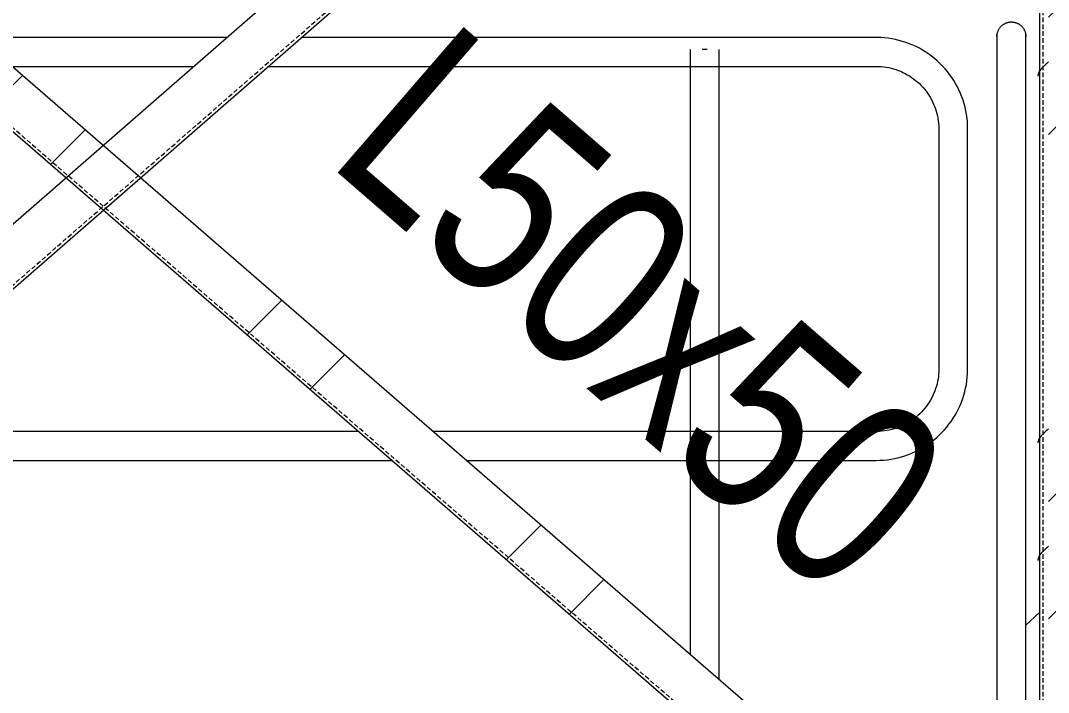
# Model space of a CAD drawing. Header units: centimetres. Extents: x -6111 to 13767, y -285 to 1600.
# Drawn here: x -3284.1 to -3177.3, y 272.9 to 342.6 of the extents above; entities that cross this region are included whole.
import ezdxf

# ---------------------------------------------------------------- set-up
doc = ezdxf.new("R2010")
doc.units = ezdxf.units.CM
doc.linetypes.add('Hidden', pattern=[0.714375, 0.47625, -0.238125])
for name, color, linetype, lineweight in [('A-FLOR-HRAL', 7, 'Continuous', 9), ('S-BEAM', 7, 'Continuous', 9), ('S-BEAM-IDEN', 7, 'Continuous', 18), ('S-COLS', 7, 'Continuous', 9)]:
    doc.layers.add(name, color=color, linetype=linetype, lineweight=lineweight)
doc.styles.add('Century Gothic_2', font='GOTHIC.TTF', dxfattribs={"width": 0.8, "height": 20})
pattern_1 = [(45, (0, 0), (-25.14472, 25.14472), []), (45, (0, 38.1), (-25.14472, 25.14472), [])]

# ---------------------------------------------------------------- blocks, each defined once
blk = doc.blocks.new('FP_87-Elevación Eje 2')
at = {"layer": 'S-COLS'}
blk.add_line((-5483.65, 594.99), (-5483.65, 46.02), dxfattribs=at)
at = {"layer": 'S-COLS', "color": 9, "true_color": 0xc0c0c0}
for p, q in [((-5483.53, 337.52), (-5483.51, 337.54)), ((-5483.51, 337.54), (-5483.49, 337.56)), ((-5483.49, 337.56), (-5483.48, 337.59)), ((-5483.48, 337.59), (-5483.46, 337.61)), ((-5483.46, 337.61), (-5483.44, 337.63)), ((-5483.44, 337.63), (-5483.42, 337.66)), ((-5483.42, 337.66), (-5483.4, 337.68)), ((-5483.4, 337.68), (-5483.38, 337.7)), ((-5483.38, 337.7), (-5483.36, 337.73)), ((-5483.36, 337.73), (-5483.34, 337.75)), ((-5483.34, 337.75), (-5483.32, 337.77)), ((-5483.32, 337.77), (-5483.3, 337.8)), ((-5483.3, 337.8), (-5483.27, 337.82)), ((-5483.27, 337.82), (-5483.25, 337.84)), ((-5483.25, 337.84), (-5483.23, 337.87)), ((-5483.23, 337.87), (-5483.21, 337.89)), ((-5483.21, 337.89), (-5483.18, 337.91)), ((-5483.18, 337.91), (-5483.16, 337.94)), ((-5483.16, 337.94), (-5483.14, 337.96)), ((-5483.14, 337.96), (-5483.11, 337.98)), ((-5483.11, 337.98), (-5483.09, 338.01)), ((-5483.09, 338.01), (-5483.06, 338.03)), ((-5483.06, 338.03), (-5483.04, 338.05)), ((-5483.04, 338.05), (-5483.01, 338.08)), ((-5483.01, 338.08), (-5482.99, 338.1)), ((-5482.99, 338.1), (-5482.96, 338.12)), ((-5482.96, 338.12), (-5482.94, 338.15)), ((-5482.94, 338.15), (-5482.91, 338.17)), ((-5482.91, 338.17), (-5482.89, 338.19)), ((-5482.89, 338.19), (-5482.86, 338.22)), ((-5482.86, 338.22), (-5482.83, 338.24)), ((-5482.83, 338.24), (-5482.81, 338.26)), ((-5482.81, 338.26), (-5482.78, 338.29)), ((-5482.78, 338.29), (-5482.76, 338.31)), ((-5482.76, 338.31), (-5482.73, 338.33)), ((-5482.73, 338.33), (-5482.7, 338.36)), ((-5483.77, 336.96), (-5483.76, 336.98)), ((-5483.77, 336.93), (-5483.77, 336.96)), ((-5483.77, 336.91), (-5483.77, 336.93)), ((-5483.77, 336.89), (-5483.77, 336.91)), ((-5483.76, 337.03), (-5483.75, 337.05)), ((-5483.76, 337), (-5483.76, 337.03)), ((-5483.76, 336.98), (-5483.76, 337)), ((-5483.75, 337.05), (-5483.74, 337.07)), ((-5483.74, 337.1), (-5483.73, 337.12)), ((-5483.74, 337.07), (-5483.74, 337.1)), ((-5483.73, 337.12), (-5483.72, 337.14)), ((-5483.72, 337.17), (-5483.71, 337.19)), ((-5483.72, 337.14), (-5483.72, 337.17)), ((-5483.71, 337.19), (-5483.7, 337.21)), ((-5483.7, 337.21), (-5483.69, 337.24)), ((-5483.69, 337.24), (-5483.68, 337.26)), ((-5483.68, 337.26), (-5483.67, 337.28)), ((-5483.67, 337.28), (-5483.66, 337.31)), ((-5483.66, 337.31), (-5483.64, 337.33)), ((-5483.64, 337.33), (-5483.63, 337.35)), ((-5483.63, 337.35), (-5483.62, 337.38)), ((-5483.62, 337.38), (-5483.61, 337.4)), ((-5483.61, 337.4), (-5483.59, 337.42)), ((-5483.59, 337.42), (-5483.58, 337.45)), ((-5483.58, 337.45), (-5483.56, 337.47)), ((-5483.56, 337.47), (-5483.55, 337.49)), ((-5483.55, 337.49), (-5483.53, 337.52)), ((-5482.86, 300.12), (-5482.83, 300.14)), ((-5482.83, 300.14), (-5482.81, 300.16)), ((-5482.81, 300.16), (-5482.78, 300.19)), ((-5482.78, 300.19), (-5482.76, 300.21)), ((-5482.76, 300.21), (-5482.73, 300.23)), ((-5482.73, 300.23), (-5482.7, 300.26)), ((-5483.72, 299.07), (-5483.71, 299.09)), ((-5483.72, 299.04), (-5483.72, 299.07)), ((-5483.71, 299.09), (-5483.7, 299.11)), ((-5483.7, 299.11), (-5483.69, 299.14)), ((-5483.69, 299.14), (-5483.68, 299.16)), ((-5483.68, 299.16), (-5483.67, 299.18)), ((-5483.67, 299.18), (-5483.66, 299.21)), ((-5483.66, 299.21), (-5483.64, 299.23)), ((-5483.64, 299.23), (-5483.63, 299.25)), ((-5483.63, 299.25), (-5483.62, 299.28)), ((-5483.62, 299.28), (-5483.61, 299.3)), ((-5483.61, 299.3), (-5483.59, 299.32)), ((-5483.59, 299.32), (-5483.58, 299.35)), ((-5483.58, 299.35), (-5483.56, 299.37)), ((-5483.56, 299.37), (-5483.55, 299.39)), ((-5483.55, 299.39), (-5483.53, 299.42)), ((-5483.53, 299.42), (-5483.51, 299.44)), ((-5483.51, 299.44), (-5483.49, 299.46)), ((-5483.49, 299.46), (-5483.48, 299.49)), ((-5483.48, 299.49), (-5483.46, 299.51)), ((-5483.46, 299.51), (-5483.44, 299.53)), ((-5483.44, 299.53), (-5483.42, 299.56)), ((-5483.42, 299.56), (-5483.4, 299.58)), ((-5483.4, 299.58), (-5483.38, 299.6)), ((-5483.38, 299.6), (-5483.36, 299.63)), ((-5483.36, 299.63), (-5483.34, 299.65)), ((-5483.34, 299.65), (-5483.32, 299.67)), ((-5483.32, 299.67), (-5483.3, 299.7)), ((-5483.3, 299.7), (-5483.27, 299.72)), ((-5483.27, 299.72), (-5483.25, 299.74)), ((-5483.25, 299.74), (-5483.23, 299.77)), ((-5483.23, 299.77), (-5483.21, 299.79)), ((-5483.21, 299.79), (-5483.18, 299.81)), ((-5483.18, 299.81), (-5483.16, 299.84)), ((-5483.16, 299.84), (-5483.14, 299.86)), ((-5483.14, 299.86), (-5483.11, 299.88)), ((-5483.11, 299.88), (-5483.09, 299.91)), ((-5483.09, 299.91), (-5483.06, 299.93)), ((-5483.06, 299.93), (-5483.04, 299.95)), ((-5483.04, 299.95), (-5483.01, 299.98)), ((-5483.01, 299.98), (-5482.99, 300)), ((-5482.99, 300), (-5482.96, 300.02)), ((-5482.96, 300.02), (-5482.94, 300.05)), ((-5482.94, 300.05), (-5482.91, 300.07)), ((-5482.91, 300.07), (-5482.89, 300.09)), ((-5482.89, 300.09), (-5482.86, 300.12)), ((-5483.77, 298.86), (-5483.76, 298.88)), ((-5483.77, 298.83), (-5483.77, 298.86)), ((-5483.77, 298.81), (-5483.77, 298.83)), ((-5483.77, 298.79), (-5483.77, 298.81)), ((-5483.76, 298.93), (-5483.75, 298.95)), ((-5483.76, 298.9), (-5483.76, 298.93)), ((-5483.76, 298.88), (-5483.76, 298.9)), ((-5483.75, 298.95), (-5483.74, 298.97)), ((-5483.74, 299), (-5483.73, 299.02)), ((-5483.74, 298.97), (-5483.74, 299)), ((-5483.73, 299.02), (-5483.72, 299.04)), ((-5483.48, 287.3), (-5483.46, 287.32)), ((-5483.46, 287.32), (-5483.44, 287.34)), ((-5483.44, 287.34), (-5483.42, 287.37)), ((-5483.42, 287.37), (-5483.4, 287.39)), ((-5483.4, 287.39), (-5483.38, 287.41)), ((-5483.38, 287.41), (-5483.36, 287.44)), ((-5483.36, 287.44), (-5483.34, 287.46)), ((-5483.34, 287.46), (-5483.32, 287.48)), ((-5483.32, 287.48), (-5483.3, 287.51)), ((-5483.3, 287.51), (-5483.27, 287.53)), ((-5483.27, 287.53), (-5483.25, 287.55)), ((-5483.25, 287.55), (-5483.23, 287.58)), ((-5483.23, 287.58), (-5483.21, 287.6)), ((-5483.21, 287.6), (-5483.18, 287.62)), ((-5483.18, 287.62), (-5483.16, 287.65)), ((-5483.16, 287.65), (-5483.14, 287.67)), ((-5483.14, 287.67), (-5483.11, 287.69)), ((-5483.11, 287.69), (-5483.09, 287.72)), ((-5483.09, 287.72), (-5483.06, 287.74)), ((-5483.06, 287.74), (-5483.04, 287.76)), ((-5483.04, 287.76), (-5483.01, 287.79)), ((-5483.01, 287.79), (-5482.99, 287.81)), ((-5482.99, 287.81), (-5482.96, 287.83)), ((-5482.96, 287.83), (-5482.94, 287.86)), ((-5482.94, 287.86), (-5482.91, 287.88)), ((-5482.91, 287.88), (-5482.89, 287.9)), ((-5482.89, 287.9), (-5482.86, 287.93)), ((-5482.86, 287.93), (-5482.83, 287.95)), ((-5482.83, 287.95), (-5482.81, 287.97)), ((-5482.81, 287.97), (-5482.78, 288)), ((-5482.78, 288), (-5482.76, 288.02)), ((-5482.76, 288.02), (-5482.73, 288.04)), ((-5482.73, 288.04), (-5482.7, 288.07)), ((-5483.77, 286.67), (-5483.76, 286.69)), ((-5483.77, 286.65), (-5483.77, 286.67)), ((-5483.77, 286.62), (-5483.77, 286.65)), ((-5483.77, 286.6), (-5483.77, 286.62)), ((-5483.76, 286.74), (-5483.75, 286.76)), ((-5483.76, 286.72), (-5483.76, 286.74)), ((-5483.76, 286.69), (-5483.76, 286.72)), ((-5483.75, 286.76), (-5483.74, 286.78)), ((-5483.74, 286.81), (-5483.73, 286.83)), ((-5483.74, 286.78), (-5483.74, 286.81)), ((-5483.73, 286.83), (-5483.72, 286.85)), ((-5483.72, 286.88), (-5483.71, 286.9)), ((-5483.72, 286.85), (-5483.72, 286.88)), ((-5483.71, 286.9), (-5483.7, 286.92)), ((-5483.7, 286.92), (-5483.69, 286.95)), ((-5483.69, 286.95), (-5483.68, 286.97)), ((-5483.68, 286.97), (-5483.67, 286.99)), ((-5483.67, 286.99), (-5483.66, 287.02)), ((-5483.66, 287.02), (-5483.64, 287.04)), ((-5483.64, 287.04), (-5483.63, 287.06)), ((-5483.63, 287.06), (-5483.62, 287.09)), ((-5483.62, 287.09), (-5483.61, 287.11)), ((-5483.61, 287.11), (-5483.59, 287.13)), ((-5483.59, 287.13), (-5483.58, 287.16)), ((-5483.58, 287.16), (-5483.56, 287.18)), ((-5483.56, 287.18), (-5483.55, 287.2)), ((-5483.55, 287.2), (-5483.53, 287.23)), ((-5483.53, 287.23), (-5483.51, 287.25)), ((-5483.51, 287.25), (-5483.49, 287.27)), ((-5483.49, 287.27), (-5483.48, 287.3))]:
    blk.add_line(p, q, dxfattribs=at)
blk = doc.blocks.new('HSS Rectangular-Column - 75 x 75-V85-Elevación Eje 2')
at = {"layer": 'S-COLS', "true_color": 0xc0c0c0}
h = blk.add_hatch(dxfattribs=at)
h.set_pattern_fill('FP_2', color=9, style=0, pattern_type=2)
h.set_pattern_definition(pattern_1)
h.paths.add_polyline_path([(-5477.1, 46.02), (-5477.1, 620.8), (-5482.7, 620.8), (-5482.7, 46.02)])
at = {"layer": 'S-COLS', "linetype": 'Hidden'}
blk.add_line((-5483.25, 46.02), (-5483.25, 620.8), dxfattribs=at)
at = {"layer": 'S-COLS'}
blk.add_blockref('FP_87-Elevación Eje 2', (0, 0), dxfattribs=at)
blk = doc.blocks.new('M_L Equal Angles - L51X51X3_2-1755759-Elevación Eje 2')
at = {"layer": 'S-BEAM', "true_color": 0xc0c0c0}
h = blk.add_hatch(dxfattribs=at)
h.set_pattern_fill('FP_4', color=9, style=0, pattern_type=2)
h.set_pattern_definition(pattern_1)
h.paths.add_polyline_path([(-5668.93, 246.24), (-5487.82, 404.07), (-5491.16, 407.9), (-5672.27, 250.07), (-5671.73, 249.45)])
at = {"layer": 'S-BEAM'}
for p, q in [((-5491.16, 407.9), (-5672.27, 250.07)), ((-5487.82, 404.07), (-5668.93, 246.24))]:
    blk.add_line(p, q, dxfattribs=at)
at = {"layer": 'S-BEAM', "linetype": 'Hidden'}
blk.add_line((-5669.14, 246.48), (-5488.03, 404.31), dxfattribs=at)
blk = doc.blocks.new('M_L Equal Angles - L51X51X3_2-1755781-Elevación Eje 2')
at = {"layer": 'S-BEAM', "true_color": 0xc0c0c0}
h = blk.add_hatch(dxfattribs=at)
h.set_pattern_fill('FP_34', color=9, style=0, pattern_type=2)
h.set_pattern_definition(pattern_1)
h.paths.add_polyline_path([(-5490.43, 244.54), (-5487.1, 248.38), (-5671.41, 408.07), (-5674.73, 404.23), (-5498.64, 251.65)])
at = {"layer": 'S-BEAM'}
for p, q in [((-5487.1, 248.38), (-5671.41, 408.07)), ((-5490.43, 244.54), (-5674.73, 404.23))]:
    blk.add_line(p, q, dxfattribs=at)
at = {"layer": 'S-BEAM', "linetype": 'Hidden'}
blk.add_line((-5490.22, 244.78), (-5674.53, 404.47), dxfattribs=at)
blk = doc.blocks.new('Railings 8 - Railings 8-1759027-Elevación Eje 2')
at = {"layer": 'A-FLOR-HRAL', "color": 8, "true_color": 0x808080}
for p, q in [((-5568.05, 340.89), (-5593.87, 340.89)), ((-5500.6, 340.89), (-5560.32, 340.89)), ((-5519.93, 339.66), (-5519.93, 276.83)), ((-5518.16, 339.66), (-5518.7, 339.66)), ((-5516.93, 274.23), (-5516.93, 339.66)), ((-5590.41, 337.89), (-5571.49, 337.89)), ((-5563.76, 337.89), (-5500.6, 337.89)), ((-5494.1, 331.39), (-5494.1, 306.48)), ((-5491.1, 306.48), (-5491.1, 331.39)), ((-5554.42, 299.98), (-5607.26, 299.98)), ((-5500.6, 299.98), (-5546.66, 299.98)), ((-5610.7, 296.98), (-5550.95, 296.98)), ((-5543.2, 296.98), (-5500.6, 296.98))]:
    blk.add_line(p, q, dxfattribs=at)
at = {"layer": 'A-FLOR-HRAL', "color": 8, "true_color": 0x808080, "flags": 128}
for points in [[(-5491.1, 331.39), (-5491.1, 331.77), (-5491.13, 332.15), (-5491.16, 332.53), (-5491.22, 332.9), (-5491.29, 333.28), (-5491.37, 333.65), (-5491.47, 334.01), (-5491.58, 334.38), (-5491.71, 334.74), (-5491.85, 335.09), (-5492, 335.44), (-5492.17, 335.78), (-5492.35, 336.11), (-5492.55, 336.43), (-5492.76, 336.75), (-5492.98, 337.06), (-5493.21, 337.36), (-5493.45, 337.65), (-5493.71, 337.93), (-5493.98, 338.2), (-5494.26, 338.46), (-5494.54, 338.71), (-5494.84, 338.95), (-5495.15, 339.17), (-5495.46, 339.38), (-5495.79, 339.58), (-5496.12, 339.77), (-5496.46, 339.94), (-5496.8, 340.1), (-5497.15, 340.24), (-5497.51, 340.37), (-5497.87, 340.49), (-5498.24, 340.59), (-5498.61, 340.68), (-5498.98, 340.75), (-5499.36, 340.81), (-5499.73, 340.85), (-5500.11, 340.88), (-5500.49, 340.89), (-5500.6, 340.89)], [(-5500.6, 337.89), (-5500.34, 337.88), (-5500.08, 337.87), (-5499.82, 337.84), (-5499.56, 337.81), (-5499.3, 337.76), (-5499.05, 337.7), (-5498.8, 337.64), (-5498.55, 337.56), (-5498.31, 337.47), (-5498.06, 337.38), (-5497.83, 337.27), (-5497.59, 337.15), (-5497.37, 337.03), (-5497.14, 336.9), (-5496.93, 336.75), (-5496.71, 336.6), (-5496.51, 336.44), (-5496.31, 336.28), (-5496.12, 336.1), (-5495.93, 335.92), (-5495.76, 335.73), (-5495.59, 335.53), (-5495.42, 335.33), (-5495.27, 335.12), (-5495.13, 334.9), (-5494.99, 334.68), (-5494.86, 334.45), (-5494.75, 334.22), (-5494.64, 333.98), (-5494.54, 333.74), (-5494.45, 333.5), (-5494.37, 333.25), (-5494.3, 333), (-5494.24, 332.75), (-5494.19, 332.49), (-5494.15, 332.24), (-5494.12, 331.98), (-5494.1, 331.72), (-5494.1, 331.46), (-5494.1, 331.39)], [(-5500.6, 296.98), (-5500.22, 296.99), (-5499.84, 297.01), (-5499.46, 297.05), (-5499.08, 297.1), (-5498.71, 297.17), (-5498.34, 297.25), (-5497.97, 297.35), (-5497.61, 297.46), (-5497.25, 297.59), (-5496.9, 297.73), (-5496.55, 297.89), (-5496.21, 298.06), (-5495.88, 298.24), (-5495.55, 298.43), (-5495.23, 298.64), (-5494.92, 298.86), (-5494.62, 299.1), (-5494.33, 299.34), (-5494.05, 299.6), (-5493.78, 299.86), (-5493.52, 300.14), (-5493.27, 300.43), (-5493.04, 300.73), (-5492.81, 301.03), (-5492.6, 301.35), (-5492.4, 301.67), (-5492.22, 302), (-5492.05, 302.34), (-5491.89, 302.69), (-5491.74, 303.04), (-5491.61, 303.4), (-5491.49, 303.76), (-5491.39, 304.12), (-5491.31, 304.49), (-5491.23, 304.87), (-5491.18, 305.24), (-5491.14, 305.62), (-5491.11, 306), (-5491.1, 306.38), (-5491.1, 306.48)], [(-5494.1, 306.48), (-5494.1, 306.22), (-5494.12, 305.96), (-5494.14, 305.7), (-5494.18, 305.45), (-5494.23, 305.19), (-5494.28, 304.94), (-5494.35, 304.69), (-5494.43, 304.44), (-5494.51, 304.19), (-5494.61, 303.95), (-5494.72, 303.71), (-5494.83, 303.48), (-5494.96, 303.25), (-5495.09, 303.03), (-5495.23, 302.81), (-5495.38, 302.6), (-5495.54, 302.4), (-5495.71, 302.2), (-5495.88, 302), (-5496.07, 301.82), (-5496.26, 301.64), (-5496.45, 301.47), (-5496.66, 301.31), (-5496.87, 301.16), (-5497.08, 301.01), (-5497.31, 300.88), (-5497.53, 300.75), (-5497.76, 300.63), (-5498, 300.52), (-5498.24, 300.42), (-5498.48, 300.34), (-5498.73, 300.26), (-5498.98, 300.19), (-5499.24, 300.13), (-5499.49, 300.08), (-5499.75, 300.04), (-5500.01, 300.01), (-5500.27, 299.99), (-5500.53, 299.98), (-5500.6, 299.98)]]:
    blk.add_lwpolyline(points, dxfattribs=at)
blk = doc.blocks.new('Railings 9 - Railings 1-1759077-Elevación Eje 2')
at = {"layer": 'A-FLOR-HRAL', "color": 8, "true_color": 0x808080}
for p, q in [((-5488.06, 341.24), (-5488.06, 333.36)), ((-5488.06, 341), (-5488.06, 341)), ((-5488.06, 341), (-5488.06, 340.14)), ((-5485.06, 338.75), (-5485.06, 341.24)), ((-5485.06, 341), (-5485.06, 341)), ((-5485.06, 340.14), (-5485.06, 341)), ((-5485.06, 333.36), (-5485.06, 337.14)), ((-5488.06, 333.36), (-5488.06, 310.49)), ((-5485.06, 310.49), (-5485.06, 333.36)), ((-5488.06, 310.49), (-5488.06, 249.21)), ((-5485.06, 306.38), (-5485.06, 310.49)), ((-5485.06, 260.83), (-5485.06, 304.19)), ((-5488.06, 302.13), (-5488.06, 300.58)), ((-5485.06, 300.58), (-5485.06, 302.13)), ((-5488.06, 247.28), (-5488.06, 233.83)), ((-5485.06, 233.83), (-5485.06, 237.09))]:
    blk.add_line(p, q, dxfattribs=at)
at = {"layer": 'A-FLOR-HRAL', "color": 8, "true_color": 0x808080, "flags": 128}
for points in [[(-5488.06, 341), (-5488.05, 341.06), (-5488.05, 341.12), (-5488.05, 341.18), (-5488.04, 341.24), (-5488.03, 341.3), (-5488.01, 341.36), (-5488, 341.41), (-5487.98, 341.47), (-5487.96, 341.53), (-5487.94, 341.58), (-5487.91, 341.64), (-5487.89, 341.69), (-5487.86, 341.74), (-5487.83, 341.8), (-5487.79, 341.85), (-5487.76, 341.9), (-5487.72, 341.94), (-5487.68, 341.99), (-5487.64, 342.03), (-5487.6, 342.08), (-5487.56, 342.12), (-5487.51, 342.16), (-5487.46, 342.19), (-5487.42, 342.23), (-5487.37, 342.26), (-5487.32, 342.29), (-5487.26, 342.32), (-5487.21, 342.35), (-5487.16, 342.37), (-5487.1, 342.4), (-5487.04, 342.42), (-5486.99, 342.44), (-5486.93, 342.45), (-5486.87, 342.47), (-5486.81, 342.48), (-5486.75, 342.49), (-5486.69, 342.49), (-5486.63, 342.5), (-5486.57, 342.5), (-5486.56, 342.5)], [(-5486.56, 342.5), (-5486.5, 342.5), (-5486.44, 342.49), (-5486.38, 342.49), (-5486.32, 342.48), (-5486.26, 342.47), (-5486.2, 342.46), (-5486.14, 342.44), (-5486.08, 342.42), (-5486.03, 342.4), (-5485.97, 342.38), (-5485.92, 342.36), (-5485.86, 342.33), (-5485.81, 342.3), (-5485.76, 342.27), (-5485.71, 342.24), (-5485.66, 342.2), (-5485.61, 342.17), (-5485.57, 342.13), (-5485.52, 342.09), (-5485.48, 342.04), (-5485.44, 342), (-5485.4, 341.96), (-5485.36, 341.91), (-5485.33, 341.86), (-5485.29, 341.81), (-5485.26, 341.76), (-5485.23, 341.71), (-5485.21, 341.65), (-5485.18, 341.6), (-5485.16, 341.54), (-5485.14, 341.49), (-5485.12, 341.43), (-5485.1, 341.37), (-5485.09, 341.31), (-5485.08, 341.25), (-5485.07, 341.2), (-5485.06, 341.14), (-5485.06, 341.08), (-5485.06, 341.02), (-5485.06, 341)], [(-5488.06, 341), (-5488.06, 340.99), (-5488.06, 340.97), (-5488.06, 340.94), (-5488.06, 340.9), (-5488.06, 340.84), (-5488.06, 340.77), (-5488.06, 340.69), (-5488.06, 340.59), (-5488.06, 340.49), (-5488.06, 340.37), (-5488.06, 340.24), (-5488.06, 340.1), (-5488.06, 339.94), (-5488.06, 339.78), (-5488.06, 339.6), (-5488.06, 339.42), (-5488.06, 339.22), (-5488.06, 339.01), (-5488.06, 338.8), (-5488.06, 338.57), (-5488.06, 338.34), (-5488.06, 338.1), (-5488.06, 337.85), (-5488.06, 337.59), (-5488.06, 337.32), (-5488.06, 337.05), (-5488.06, 336.77), (-5488.06, 336.49), (-5488.06, 336.19), (-5488.06, 335.9), (-5488.06, 335.6), (-5488.06, 335.29), (-5488.06, 334.98), (-5488.06, 334.67), (-5488.06, 334.36), (-5488.06, 334.04), (-5488.06, 333.72), (-5488.06, 333.41), (-5488.06, 333.36)], [(-5485.06, 333.36), (-5485.06, 333.68), (-5485.06, 334), (-5485.06, 334.32), (-5485.06, 334.63), (-5485.06, 334.94), (-5485.06, 335.25), (-5485.06, 335.56), (-5485.06, 335.86), (-5485.06, 336.16), (-5485.06, 336.45), (-5485.06, 336.73), (-5485.06, 337.01), (-5485.06, 337.29), (-5485.06, 337.55), (-5485.06, 337.81), (-5485.06, 338.06), (-5485.06, 338.31), (-5485.06, 338.54), (-5485.06, 338.77), (-5485.06, 338.99), (-5485.06, 339.19), (-5485.06, 339.39), (-5485.06, 339.58), (-5485.06, 339.76), (-5485.06, 339.92), (-5485.06, 340.08), (-5485.06, 340.22), (-5485.06, 340.35), (-5485.06, 340.47), (-5485.06, 340.58), (-5485.06, 340.68), (-5485.06, 340.76), (-5485.06, 340.83), (-5485.06, 340.89), (-5485.06, 340.94), (-5485.06, 340.97), (-5485.06, 340.99), (-5485.06, 341)], [(-5488.06, 310.49), (-5488.06, 310.17), (-5488.06, 309.85), (-5488.06, 309.53), (-5488.06, 309.21), (-5488.06, 308.9), (-5488.06, 308.58), (-5488.06, 308.27), (-5488.06, 307.96), (-5488.06, 307.65), (-5488.06, 307.35), (-5488.06, 307.05), (-5488.06, 306.76), (-5488.06, 306.47), (-5488.06, 306.19), (-5488.06, 305.91), (-5488.06, 305.65), (-5488.06, 305.38), (-5488.06, 305.13), (-5488.06, 304.88), (-5488.06, 304.65), (-5488.06, 304.42), (-5488.06, 304.2), (-5488.06, 303.99), (-5488.06, 303.79), (-5488.06, 303.6), (-5488.06, 303.42), (-5488.06, 303.25), (-5488.06, 303.09), (-5488.06, 302.94), (-5488.06, 302.81), (-5488.06, 302.69), (-5488.06, 302.57), (-5488.06, 302.47), (-5488.06, 302.39), (-5488.06, 302.31), (-5488.06, 302.25), (-5488.06, 302.2), (-5488.06, 302.16), (-5488.06, 302.14), (-5488.06, 302.13)], [(-5485.06, 302.13), (-5485.06, 302.14), (-5485.06, 302.17), (-5485.06, 302.21), (-5485.06, 302.26), (-5485.06, 302.32), (-5485.06, 302.4), (-5485.06, 302.49), (-5485.06, 302.59), (-5485.06, 302.7), (-5485.06, 302.83), (-5485.06, 302.97), (-5485.06, 303.11), (-5485.06, 303.27), (-5485.06, 303.45), (-5485.06, 303.63), (-5485.06, 303.82), (-5485.06, 304.02), (-5485.06, 304.23), (-5485.06, 304.45), (-5485.06, 304.68), (-5485.06, 304.92), (-5485.06, 305.17), (-5485.06, 305.42), (-5485.06, 305.69), (-5485.06, 305.96), (-5485.06, 306.23), (-5485.06, 306.52), (-5485.06, 306.8), (-5485.06, 307.1), (-5485.06, 307.4), (-5485.06, 307.7), (-5485.06, 308.01), (-5485.06, 308.32), (-5485.06, 308.63), (-5485.06, 308.94), (-5485.06, 309.26), (-5485.06, 309.58), (-5485.06, 309.9), (-5485.06, 310.22), (-5485.06, 310.49)]]:
    blk.add_lwpolyline(points, dxfattribs=at)
at = {"layer": 'A-FLOR-HRAL', "color": 8, "true_color": 0x808080}
for start_param, end_param in [(2.879793, 3.141593), (0, 0.261799)]:
    blk.add_ellipse((-5486.56, 341.24), major_axis=(1.5, 0), ratio=0.01189, start_param=start_param, end_param=end_param, dxfattribs=at)
blk = doc.blocks.new('FP_104-Elevación Eje 2')
at = {"layer": 'S-BEAM', "color": 9, "true_color": 0xc0c0c0}
for p, q in [((-5483.7, 254.33), (-5483.7, 254.34)), ((-5483.7, 254.31), (-5483.7, 254.33)), ((-5483.69, 254.3), (-5483.7, 254.31)), ((-5483.69, 254.29), (-5483.69, 254.3)), ((-5483.69, 254.27), (-5483.69, 254.29)), ((-5483.69, 254.26), (-5483.69, 254.27)), ((-5483.69, 254.25), (-5483.69, 254.26)), ((-5483.69, 254.23), (-5483.69, 254.25)), ((-5483.69, 254.22), (-5483.69, 254.23)), ((-5483.69, 254.21), (-5483.69, 254.22)), ((-5483.69, 254.19), (-5483.69, 254.21)), ((-5483.69, 254.18), (-5483.69, 254.19)), ((-5483.69, 254.17), (-5483.69, 254.18)), ((-5483.69, 254.15), (-5483.69, 254.17)), ((-5483.69, 254.14), (-5483.69, 254.15)), ((-5483.69, 254.13), (-5483.69, 254.14)), ((-5483.69, 254.11), (-5483.69, 254.13)), ((-5483.68, 254.1), (-5483.69, 254.11)), ((-5483.68, 254.09), (-5483.68, 254.1)), ((-5483.68, 254.07), (-5483.68, 254.09)), ((-5483.68, 254.06), (-5483.68, 254.07)), ((-5483.68, 254.04), (-5483.68, 254.06)), ((-5483.68, 254.03), (-5483.68, 254.04)), ((-5483.68, 254.02), (-5483.68, 254.03)), ((-5483.67, 254), (-5483.68, 254.02)), ((-5483.67, 253.99), (-5483.67, 254)), ((-5483.67, 253.98), (-5483.67, 253.99)), ((-5483.67, 253.96), (-5483.67, 253.98)), ((-5483.67, 253.95), (-5483.67, 253.96)), ((-5483.67, 253.94), (-5483.67, 253.95)), ((-5483.66, 253.92), (-5483.67, 253.94)), ((-5483.66, 253.91), (-5483.66, 253.92)), ((-5483.66, 253.89), (-5483.66, 253.91)), ((-5483.66, 253.88), (-5483.66, 253.89)), ((-5483.66, 253.87), (-5483.66, 253.88))]:
    blk.add_line(p, q, dxfattribs=at)
blk = doc.blocks.new('FP_105-Elevación Eje 2')
at = {"layer": 'S-BEAM'}
for p, q in [((-5487.66, 264.48), (-5487.72, 248.92)), ((-5487.72, 247.67), (-5487.76, 237.15))]:
    blk.add_line(p, q, dxfattribs=at)
at = {"layer": 'S-BEAM', "color": 9, "true_color": 0xc0c0c0}
for p, q in [((-5487.81, 254.54), (-5487.81, 254.55)), ((-5487.81, 254.55), (-5487.81, 254.55)), ((-5487.81, 254.55), (-5487.81, 254.55)), ((-5487.81, 254.55), (-5487.81, 254.55)), ((-5487.8, 254.54), (-5487.81, 254.54)), ((-5487.81, 254.54), (-5487.81, 254.54)), ((-5487.81, 254.54), (-5487.81, 254.54)), ((-5487.81, 254.54), (-5487.81, 254.54)), ((-5487.81, 254.54), (-5487.81, 254.54)), ((-5487.81, 254.54), (-5487.81, 254.54)), ((-5487.8, 254.53), (-5487.8, 254.54)), ((-5487.8, 254.54), (-5487.8, 254.54)), ((-5487.8, 254.54), (-5487.8, 254.54)), ((-5487.79, 254.53), (-5487.8, 254.53)), ((-5487.8, 254.53), (-5487.8, 254.53)), ((-5487.78, 254.53), (-5487.79, 254.53)), ((-5487.79, 254.53), (-5487.79, 254.53)), ((-5487.79, 254.53), (-5487.79, 254.53)), ((-5487.78, 254.52), (-5487.78, 254.53)), ((-5487.78, 254.53), (-5487.78, 254.53)), ((-5487.77, 254.52), (-5487.78, 254.52)), ((-5487.78, 254.52), (-5487.78, 254.52)), ((-5487.76, 254.52), (-5487.77, 254.52)), ((-5487.77, 254.52), (-5487.77, 254.52)), ((-5487.75, 254.51), (-5487.76, 254.52)), ((-5487.76, 254.52), (-5487.76, 254.52)), ((-5487.76, 254.52), (-5487.76, 254.52)), ((-5487.74, 254.51), (-5487.75, 254.51)), ((-5487.75, 254.51), (-5487.75, 254.51)), ((-5487.73, 254.51), (-5487.74, 254.51)), ((-5487.74, 254.51), (-5487.74, 254.51)), ((-5487.73, 254.5), (-5487.73, 254.51)), ((-5487.72, 254.5), (-5487.73, 254.5)), ((-5487.71, 254.5), (-5487.72, 254.5)), ((-5487.72, 254.5), (-5487.72, 254.5)), ((-5487.7, 254.49), (-5487.71, 254.5)), ((-5487.71, 254.5), (-5487.71, 254.5)), ((-5487.69, 254.49), (-5487.7, 254.49)), ((-5487.7, 254.49), (-5487.7, 254.49)), ((-5487.68, 254.49), (-5487.69, 254.49)), ((-5487.69, 254.49), (-5487.69, 254.49)), ((-5487.68, 254.48), (-5487.68, 254.49)), ((-5487.67, 254.48), (-5487.68, 254.48)), ((-5487.66, 254.48), (-5487.67, 254.48)), ((-5487.65, 254.47), (-5487.66, 254.48)), ((-5487.66, 254.48), (-5487.66, 254.48)), ((-5487.64, 254.47), (-5487.65, 254.47)), ((-5487.65, 254.47), (-5487.65, 254.47)), ((-5487.63, 254.47), (-5487.64, 254.47)), ((-5487.63, 254.46), (-5487.63, 254.47)), ((-5487.62, 254.46), (-5487.63, 254.46)), ((-5487.61, 254.46), (-5487.62, 254.46)), ((-5487.61, 254.45), (-5487.61, 254.46)), ((-5487.6, 254.45), (-5487.61, 254.45)), ((-5487.59, 254.45), (-5487.6, 254.45)), ((-5487.59, 254.44), (-5487.59, 254.45)), ((-5487.58, 254.44), (-5487.59, 254.44)), ((-5487.57, 254.44), (-5487.58, 254.44)), ((-5487.57, 254.43), (-5487.57, 254.44)), ((-5487.56, 254.43), (-5487.57, 254.43)), ((-5487.55, 254.43), (-5487.56, 254.43)), ((-5487.55, 254.42), (-5487.55, 254.43)), ((-5487.54, 254.42), (-5487.55, 254.42))]:
    blk.add_line(p, q, dxfattribs=at)
blk = doc.blocks.new('M_L Equal Angles - L51X51X3_2-1850320-Elevación Eje 2')
at = {"layer": 'S-BEAM', "true_color": 0xc0c0c0}
h = blk.add_hatch(dxfattribs=at)
h.set_pattern_fill('FP_37', color=9, style=0, pattern_type=2)
h.set_pattern_definition([(42.999, (-0.505, 20.533), (-25.14351, 23.2763), []), (42.999, (-0.505, 55.93), (-25.14351, 23.2763), [])])
h.paths.add_polyline_path([(-5484.21, 237.21), (-5483.65, 237.21), (-5483.65, 283.59), (-5483.99, 283.58), (-5485.06, 283.56), (-5485.11, 264.88), (-5485.5, 263.13), (-5485.81, 262.5), (-5486.17, 262.1), (-5486.56, 261.96), (-5487.1, 262.25), (-5487.31, 262.46), (-5487.51, 262.67), (-5487.56, 248.78), (-5487.1, 248.38), (-5487.57, 247.85), (-5487.61, 237.21)])
at = {"layer": 'S-BEAM'}
for p, q in [((-5487.76, 237.15), (-5487.76, 237.09)), ((-5483.65, 237.21), (-5487.61, 237.21)), ((-5487.76, 237.09), (-5483.65, 237.09))]:
    blk.add_line(p, q, dxfattribs=at)
blk.add_ellipse((-5487.61, 237.15), major_axis=(-0.159, 0.001), ratio=0.369882, start_param=4.722928, end_param=6.293725, dxfattribs=at)
for name in ['FP_105-Elevación Eje 2', 'FP_104-Elevación Eje 2']:
    blk.add_blockref(name, (0, 0), dxfattribs=at)

msp = doc.modelspace()

# ---------------------------------------------------------------- block references
at = {"layer": 'A-FLOR-HRAL', "color": 8, "true_color": 0x808080}
for name in ['Railings 9 - Railings 1-1759077-Elevación Eje 2', 'Railings 8 - Railings 8-1759027-Elevación Eje 2']:
    msp.add_blockref(name, (2305.433, 0), dxfattribs=at)
at = {"layer": 'S-BEAM'}
for name in ['M_L Equal Angles - L51X51X3_2-1755781-Elevación Eje 2', 'M_L Equal Angles - L51X51X3_2-1755759-Elevación Eje 2', 'M_L Equal Angles - L51X51X3_2-1850320-Elevación Eje 2']:
    msp.add_blockref(name, (2305.433, 0), dxfattribs=at)
at = {"layer": 'S-COLS'}
msp.add_blockref('HSS Rectangular-Column - 75 x 75-V85-Elevación Eje 2', (2305.433, 0), dxfattribs=at)

# ---------------------------------------------------------------- texts
at = {"layer": 'S-BEAM-IDEN', "lineweight": 9, "insert": (-3239.36, 343.124), "char_height": 20, "width": 87.86495, "attachment_point": 1, "rotation": 319.09363, "style": 'Century Gothic_2'}
msp.add_mtext('L50x50', dxfattribs=at)

doc.saveas('drawing.dxf')
